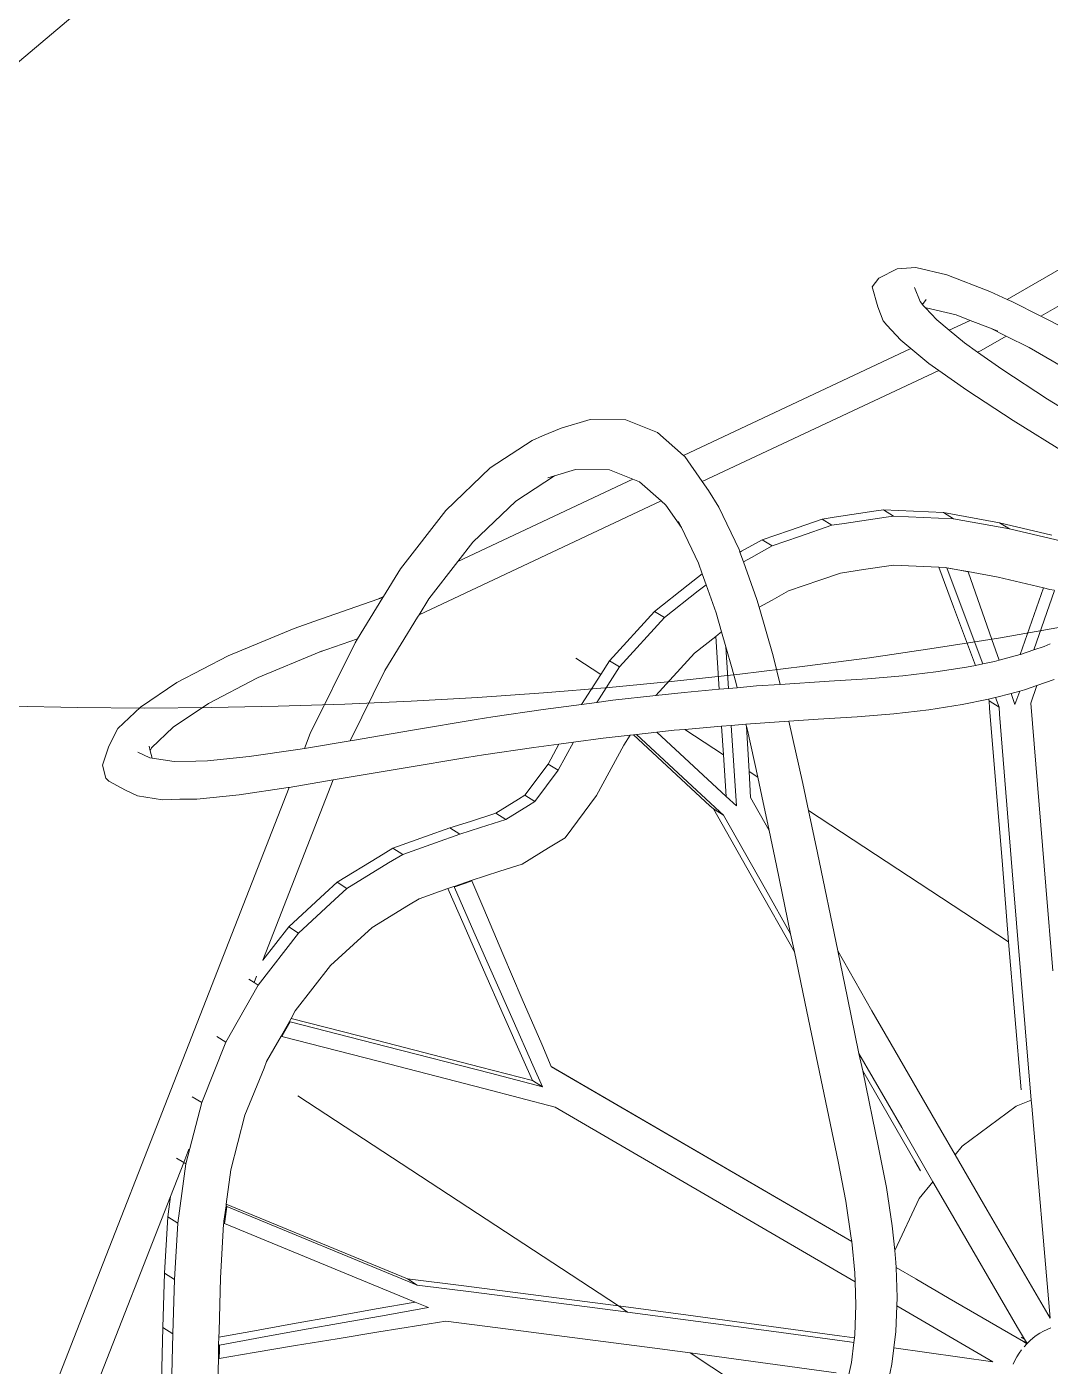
# Model space of a CAD drawing. Header units: millimetres. Extents: x 930469 to 1523124, y -120375 to 411163.
# Drawn here: x 1406631 to 1407026, y 133999 to 134516 of the extents above; entities that cross this region are included whole.
import ezdxf

# ---------------------------------------------------------------- set-up
doc = ezdxf.new("R2010")
doc.units = ezdxf.units.MM
for name, color, linetype, lineweight in [('A-NET THAY', 8, 'Continuous', 0), ('COT VACH', 8, 'Continuous', 0), ('xr', 8, 'Continuous', 0)]:
    doc.layers.add(name, color=color, linetype=linetype, lineweight=lineweight)

# ---------------------------------------------------------------- blocks, each defined once
blk = doc.blocks.new('zzz')
at = {"layer": 'xr', "ltscale": 3}
for p, q in [((1234143.3, 14412.3), (1234328.9, 14568.7)), ((1234925.4, 14345.3), (1234939.5, 14352.6)), ((1234954.1, 14353.5), (1234939.5, 14352.6)), ((1234978, 14348), (1234954.1, 14353.5)), ((1235011.1, 14335.1), (1234978, 14348)), ((1235072.9, 14356.9), (1235024.3, 14329)), ((1234925.4, 14345.3), (1234920.3, 14338.8)), ((1234924.6, 14323.4), (1234920.3, 14338.8)), ((1234952.9, 14338.3), (1234957.2, 14327.5)), ((1234957.2, 14327.5), (1234959, 14325.1)), ((1234962, 14328.9), (1234959, 14325.1)), ((1235011.1, 14335.1), (1235024.3, 14329)), ((1235024.3, 14329), (1235028, 14327.3)), ((1235050.3, 14316.1), (1235028, 14327.3)), ((1235050.3, 14316.1), (1235075.7, 14330.6)), ((1234924.6, 14323.4), (1234928.9, 14312.5)), ((1234959, 14325.1), (1234959.6, 14324.3)), ((1234959.6, 14324.3), (1234961.4, 14322.4)), ((1234961.4, 14322.4), (1234961.9, 14322.4)), ((1234961.4, 14322.4), (1234970.2, 14313.2)), ((1234961.9, 14322.4), (1234985.1, 14317.1)), ((1234985.1, 14317.1), (1234996, 14312.8)), ((1235069.2, 14306.6), (1235050.3, 14316.1)), ((1234928.9, 14312.5), (1234931.5, 14309.1)), ((1234931.5, 14309.1), (1234942.3, 14297.7)), ((1234970.2, 14313.2), (1234979.8, 14305.2)), ((1234996, 14312.8), (1234979.8, 14305.2)), ((1234996, 14312.8), (1235011.6, 14306.7)), ((1235023.6, 14300.7), (1235011.6, 14306.7)), ((1235011.6, 14306.7), (1235017.1, 14304.6)), ((1234942.3, 14297.7), (1234950.1, 14291.2)), ((1234979.8, 14305.2), (1234991.5, 14295.6)), ((1234991.5, 14295.6), (1235001.6, 14288.4)), ((1235004.3, 14289.7), (1235023.6, 14300.7)), ((1235041.4, 14291.8), (1235023.6, 14300.7)), ((1234774.8, 14208.7), (1234950.1, 14291.2)), ((1234950.1, 14291.2), (1234964, 14279.7)), ((1235001.6, 14288.4), (1235004.3, 14289.7)), ((1235001.6, 14288.4), (1235020.2, 14275.2)), ((1235093.3, 14261.6), (1235041.4, 14291.8)), ((1234964, 14279.7), (1234971.6, 14274.3)), ((1235020.2, 14275.2), (1235055.5, 14252.2)), ((1234789.2, 14188.5), (1234971.6, 14274.3)), ((1234971.6, 14274.3), (1234993.3, 14258.9)), ((1234993.3, 14258.9), (1235029.1, 14235.6)), ((1235055.5, 14252.2), (1235096.4, 14226.8)), ((1234702.8, 14236.5), (1234680.3, 14229.8)), ((1234730.3, 14236.2), (1234702.8, 14236.5)), ((1234754.6, 14226.4), (1234730.3, 14236.2)), ((1235029.1, 14235.6), (1235070.4, 14209.9)), ((1234666, 14223.8), (1234658.1, 14220.2)), ((1234680.3, 14229.8), (1234666, 14223.8)), ((1234774.8, 14208.7), (1234754.6, 14226.4)), ((1234658.1, 14220.2), (1234625.6, 14199)), ((1234775.7, 14207.8), (1234774.8, 14208.7)), ((1234789.2, 14188.5), (1234775.7, 14207.8)), ((1234625.6, 14199), (1234591.4, 14166.1)), ((1234645.4, 14173.5), (1234675.3, 14193)), ((1234675.3, 14193), (1234670, 14191.5)), ((1234691.4, 14197.8), (1234675.3, 14193)), ((1234717.6, 14197.6), (1234691.4, 14197.8)), ((1234735.6, 14190.3), (1234717.6, 14197.6)), ((1234600.7, 14126.8), (1234735.6, 14190.3)), ((1234740.8, 14188.2), (1234735.6, 14190.3)), ((1234757.5, 14173.6), (1234740.8, 14188.2)), ((1234794, 14181.6), (1234789.2, 14188.5)), ((1234570.8, 14085.7), (1234757.5, 14173.6)), ((1234612.3, 14141.7), (1234645.4, 14173.5)), ((1234761.1, 14170.4), (1234757.5, 14173.6)), ((1234801.9, 14168.8), (1234794, 14181.6)), ((1234591.4, 14166.1), (1234556.4, 14121.2)), ((1234773.1, 14153.2), (1234761.1, 14170.4)), ((1234817.6, 14136.1), (1234801.9, 14168.8)), ((1234891.1, 14161), (1234881.6, 14159.6)), ((1234923.5, 14165.9), (1234891.1, 14161)), ((1234931.1, 14161.1), (1234898.8, 14156.3)), ((1234929, 14166.7), (1234923.5, 14165.9)), ((1234929, 14166.7), (1234936.7, 14161.9)), ((1234929, 14166.7), (1234975.3, 14164.6)), ((1234936.7, 14161.9), (1234931.1, 14161.1)), ((1234936.7, 14161.9), (1234982.9, 14159.9)), ((1234975.3, 14164.6), (1234982.9, 14159.9)), ((1235018.6, 14156.8), (1234975.3, 14164.6)), ((1234773.1, 14153.2), (1234770.8, 14157.8)), ((1234786.3, 14125.6), (1234773.1, 14153.2)), ((1234856.5, 14150.9), (1234835.5, 14143.6)), ((1234881.6, 14159.6), (1234856.5, 14150.9)), ((1234889.3, 14154.9), (1234864.2, 14146.2)), ((1234881.6, 14159.6), (1234889.3, 14154.9)), ((1234898.8, 14156.3), (1234889.3, 14154.9)), ((1235026.2, 14152), (1234982.9, 14159.9)), ((1235018.6, 14156.8), (1235026.2, 14152)), ((1235058.9, 14147.2), (1235018.6, 14156.8)), ((1235066.6, 14142.5), (1235026.2, 14152)), ((1234600.7, 14126.8), (1234612.3, 14141.7)), ((1234835.5, 14143.6), (1234819.5, 14134.8)), ((1234835.5, 14143.6), (1234843.2, 14138.9)), ((1234864.2, 14146.2), (1234843.2, 14138.9)), ((1234818.3, 14134.2), (1234817.6, 14136.1)), ((1234819.5, 14134.8), (1234818.3, 14134.2)), ((1234821, 14126.7), (1234818.3, 14134.2)), ((1234827.2, 14130.1), (1234821, 14126.7)), ((1234843.2, 14138.9), (1234827.2, 14130.1)), ((1234556.4, 14121.2), (1234543.4, 14099.9)), ((1234578.4, 14098.2), (1234600.7, 14126.8)), ((1234789.2, 14117.5), (1234786.3, 14125.6)), ((1234831.4, 14097.5), (1234821, 14126.7)), ((1234913.7, 14120.6), (1234895.9, 14118)), ((1234936.7, 14124), (1234913.7, 14120.6)), ((1234936.7, 14124), (1234971.8, 14122.4)), ((1234983.1, 14092), (1234971.8, 14122.4)), ((1234977.2, 14122.2), (1234971.8, 14122.4)), ((1234977.5, 14122.1), (1234977.2, 14122.2)), ((1234977.5, 14122.1), (1234977.9, 14121.9)), ((1234987.8, 14120.3), (1234977.5, 14122.1)), ((1234987.9, 14120.1), (1234977.9, 14121.9)), ((1234977.9, 14121.9), (1235005.1, 14049.3)), ((1234987.9, 14120.1), (1234987.8, 14120.3)), ((1234994, 14119.2), (1234987.8, 14120.3)), ((1234994.3, 14118.9), (1234987.9, 14120.1)), ((1234789.2, 14117.5), (1234778.3, 14108.9)), ((1234792.2, 14109), (1234789.2, 14117.5)), ((1234879.9, 14112.5), (1234855.8, 14104.2)), ((1234895.9, 14118), (1234879.9, 14112.5)), ((1234994, 14119.2), (1234994.3, 14118.9)), ((1235017.4, 14114.9), (1234994, 14119.2)), ((1234994.3, 14118.9), (1235012.7, 14066.8)), ((1235017.4, 14114.9), (1235052.4, 14106.6)), ((1234542.9, 14099.2), (1234523.4, 14067.3)), ((1234543.4, 14099.9), (1234538.9, 14097.8)), ((1234542.9, 14099.2), (1234538.9, 14097.8)), ((1234543.4, 14099.9), (1234542.9, 14099.2)), ((1234778.3, 14108.9), (1234752.3, 14088.4)), ((1234786, 14104.2), (1234760, 14083.6)), ((1234792.2, 14109), (1234786, 14104.2)), ((1234800, 14087.4), (1234792.2, 14109)), ((1234855.8, 14104.2), (1234843.1, 14097.2)), ((1235034.5, 14055.1), (1235052.4, 14106.6)), ((1235045.1, 14058.7), (1235061, 14104.5)), ((1235057.3, 14105.4), (1235052.4, 14106.6)), ((1235057.3, 14105.4), (1235060.7, 14104.7)), ((1234538.9, 14097.8), (1234489.7, 14080.7)), ((1234570.8, 14085.7), (1234578.4, 14098.2)), ((1234833.1, 14091.7), (1234831.4, 14097.5)), ((1234843.1, 14097.2), (1234833.1, 14091.7)), ((1234843.9, 14054.1), (1234833.1, 14091.7)), ((1234983.1, 14092), (1235000.1, 14046.8)), ((1234474.4, 14075.3), (1234489.7, 14080.7)), ((1234544.5, 14042.8), (1234569.7, 14084)), ((1234569.7, 14084), (1234570.8, 14085.7)), ((1234717.8, 14050.4), (1234752.3, 14088.4)), ((1234725.4, 14045.7), (1234760, 14083.6)), ((1234752.3, 14088.4), (1234760, 14083.6)), ((1234804.2, 14072.6), (1234800, 14087.4)), ((1234474.4, 14075.3), (1234423.5, 14054.1)), ((1234799.6, 14069), (1234783.2, 14056.1)), ((1234801.5, 14070.5), (1234799.6, 14069)), ((1234802.3, 14028.4), (1234799.6, 14069)), ((1234804.2, 14072.6), (1234801.5, 14070.5)), ((1234807.5, 14061.2), (1234804.2, 14072.6)), ((1234521.5, 14064.2), (1234486.8, 13994.2)), ((1234523.4, 14067.3), (1234493.7, 14057)), ((1234493.7, 14057), (1234496.1, 14058)), ((1234523.4, 14067.3), (1234521.5, 14064.2)), ((1234809.6, 14029), (1234807.5, 14061.2)), ((1234812.4, 14044.2), (1234807.5, 14061.2)), ((1235018.3, 14050.8), (1235012.7, 14066.8)), ((1235034.7, 14055.2), (1235045.1, 14058.7)), ((1235045.1, 14058.7), (1235053, 14061.4)), ((1235053, 14061.4), (1235057.7, 14063.4)), ((1234423.5, 14054.1), (1234384, 14033.6)), ((1234446.7, 14037.4), (1234493.7, 14057)), ((1234691.8, 14052.4), (1234711, 14039.8)), ((1234717.8, 14050.4), (1234711, 14039.8)), ((1234717.8, 14050.4), (1234725.4, 14045.7)), ((1234783.2, 14056.1), (1234753.5, 14023.6)), ((1234846.8, 14042.5), (1234843.9, 14054.1)), ((1235000.1, 14046.8), (1235005.6, 14048)), ((1235005.6, 14048), (1235005.1, 14049.3)), ((1235005.6, 14048), (1235014.7, 14049.8)), ((1235014.7, 14049.8), (1235018.3, 14050.8)), ((1235018.3, 14050.8), (1235034.5, 14055.1)), ((1235034.5, 14055.1), (1235034.7, 14055.2)), ((1234445.6, 14036.8), (1234446.7, 14037.4)), ((1234517.6, 13988.6), (1234544.5, 14042.8)), ((1234711, 14039.8), (1234696.1, 14016.7)), ((1234725.4, 14045.7), (1234707.9, 14018.2)), ((1234815.3, 14032.7), (1234812.4, 14044.2)), ((1234849.3, 14032.1), (1234846.8, 14042.5)), ((1234916.6, 14036.5), (1234943.9, 14038.8)), ((1234943.9, 14038.8), (1234969.4, 14041.7)), ((1234969.4, 14041.7), (1234993, 14045.4)), ((1234993, 14045.4), (1235000.1, 14046.8)), ((1234384, 14033.6), (1234355.8, 14014.6)), ((1234408.4, 14017.5), (1234445.6, 14036.8)), ((1234775.3, 14026), (1234802.3, 14028.4)), ((1234802.3, 14028.4), (1234809.6, 14029)), ((1234809.6, 14029), (1234816.1, 14029.6)), ((1234816.1, 14029.6), (1234815.3, 14032.7)), ((1234816.1, 14029.6), (1234831.1, 14030.9)), ((1234831.1, 14030.9), (1234849.3, 14032.1)), ((1234849.3, 14032.1), (1234887.1, 14034.6)), ((1234887.1, 14034.6), (1234916.6, 14036.5)), ((1235027.4, 14025.2), (1235034.1, 14027)), ((1235030.4, 14016.6), (1235034.1, 14027)), ((1235034.1, 14027), (1235037.9, 14028)), ((1235037.9, 14028), (1235047.2, 14031.2)), ((1235042.8, 14017.7), (1235047.2, 14031.2)), ((1235047.2, 14031.2), (1235060.8, 14035.8)), ((1234381.2, 13999.2), (1234408.4, 14017.5)), ((1234666.6, 14012.8), (1234696.1, 14016.7)), ((1234696.1, 14016.7), (1234707.9, 14018.2)), ((1234707.9, 14018.2), (1234720.3, 14019.9)), ((1234720.3, 14019.9), (1234753.5, 14023.6)), ((1234753.5, 14023.6), (1234775.3, 14026)), ((1234963.9, 14012.6), (1234989.6, 14016.6)), ((1234989.6, 14016.6), (1235009.9, 14020.8)), ((1235009.9, 14020.8), (1235014.2, 14021.7)), ((1235010.5, 14019.4), (1235009.9, 14020.8)), ((1235010.5, 14019.4), (1235018.2, 14014.6)), ((1235010.9, 14013.9), (1235010.5, 14019.4)), ((1235014.2, 14021.7), (1235015.4, 14022)), ((1235015.4, 14022), (1235027.4, 14025.2)), ((1235018.2, 14014.6), (1235015.4, 14022)), ((1235030.4, 14016.6), (1235027.4, 14025.2)), ((1235054.3, 13876.5), (1235042.8, 14017.7)), ((1234355.8, 14014.6), (1234338.5, 13998)), ((1234614.9, 14005), (1234627.6, 14007)), ((1234627.6, 14007), (1234666.6, 14012.8)), ((1234878.7, 14005.3), (1234908.6, 14007.2)), ((1234908.6, 14007.2), (1234936.9, 14009.5)), ((1234936.9, 14009.5), (1234963.9, 14012.6)), ((1235010.9, 14013.9), (1235020.7, 13893)), ((1235018.6, 14009.1), (1235018.2, 14014.6)), ((1235018.6, 14009.1), (1235028.3, 13888.3)), ((1234338.5, 13998), (1234331.5, 13984.4)), ((1234364.4, 13983.1), (1234381.2, 13999.2)), ((1234519.5, 13988.9), (1234565.6, 13996.8)), ((1234565.6, 13996.8), (1234614.9, 14005)), ((1234754.2, 13995.2), (1234767.5, 13996.7)), ((1234767.5, 13996.7), (1234775.7, 13997.4)), ((1234775.7, 13997.4), (1234804.2, 13999.9)), ((1234775.7, 13997.4), (1234805.7, 13977.8)), ((1234804.2, 13999.9), (1234811.5, 14000.5)), ((1234805.7, 13977.8), (1234804.2, 13999.9)), ((1234811.5, 14000.5), (1234822.8, 14001.5)), ((1234811.5, 14000.5), (1234815.7, 13938.4)), ((1234822.8, 14001.5), (1234822.9, 14001.5)), ((1234823.3, 13999.6), (1234822.8, 14001.5)), ((1234822.9, 14001.5), (1234856.1, 14003.8)), ((1234824, 13996.8), (1234823.3, 13999.6)), ((1234823.3, 13999.6), (1234825.3, 13964.9)), ((1234832, 13960.5), (1234824, 13996.8)), ((1234856.1, 14003.8), (1234878.7, 14005.3)), ((1234866.8, 13955.7), (1234856.1, 14003.8)), ((1234486.8, 13994.2), (1234482.3, 13982.7)), ((1234482.3, 13982.7), (1234517.6, 13988.6)), ((1234517.6, 13988.6), (1234519.5, 13988.9)), ((1234659.4, 13983.5), (1234678.7, 13986.1)), ((1234678.7, 13986.1), (1234670.3, 13970.7)), ((1234689.8, 13987.6), (1234678, 13965.9)), ((1234678.7, 13986.1), (1234689.8, 13987.6)), ((1234689.8, 13987.6), (1234712.8, 13990.6)), ((1234712.8, 13990.6), (1234733.7, 13992.9)), ((1234733.7, 13992.9), (1234728.8, 13985.3)), ((1234733.7, 13992.9), (1234736.1, 13993.2)), ((1234736.1, 13993.2), (1234738.4, 13993.4)), ((1234795.2, 13938.6), (1234736.1, 13993.2)), ((1234738.4, 13993.4), (1234754.2, 13995.2)), ((1234802.9, 13933.8), (1234738.4, 13993.4)), ((1234807.8, 13945.7), (1234754.2, 13995.2)), ((1234326.7, 13969.9), (1234331.5, 13984.4)), ((1234353.9, 13979.8), (1234363, 13975.4)), ((1234362.5, 13984.4), (1234363.3, 13981)), ((1234363, 13975.4), (1234364.8, 13975.2)), ((1234363.3, 13981), (1234364.4, 13983.1)), ((1234363.3, 13981), (1234364.8, 13975.2)), ((1234364.8, 13975.2), (1234381.9, 13972.6)), ((1234407.7, 13973.1), (1234439.8, 13976.4)), ((1234439.8, 13976.4), (1234477.3, 13981.9)), ((1234477.3, 13981.9), (1234482.3, 13982.7)), ((1234558.4, 13967.6), (1234607.7, 13975.7)), ((1234607.7, 13975.7), (1234620.4, 13977.7)), ((1234620.4, 13977.7), (1234659.4, 13983.5)), ((1234728.8, 13985.3), (1234707.7, 13946.4)), ((1234807.8, 13945.7), (1234805.7, 13977.8)), ((1234326.7, 13969.9), (1234329.3, 13959.7)), ((1234381.9, 13972.6), (1234398.7, 13972.9)), ((1234398.7, 13972.9), (1234407.7, 13973.1)), ((1234512.2, 13959.7), (1234558.4, 13967.6)), ((1234670.3, 13970.7), (1234652.5, 13946.6)), ((1234678, 13965.9), (1234660.2, 13941.9)), ((1234670.3, 13970.7), (1234678, 13965.9)), ((1234825.3, 13964.9), (1234832, 13960.5)), ((1234826.5, 13944.9), (1234825.3, 13964.9)), ((1234329.3, 13959.7), (1234331.4, 13957.6)), ((1234344.4, 13950.6), (1234331.4, 13957.6)), ((1234452.6, 13825.4), (1234504.6, 13958.4)), ((1234470.6, 13952.7), (1234504.6, 13958.4)), ((1234504.6, 13958.4), (1234512.2, 13959.7)), ((1234835.3, 13946), (1234832, 13960.5)), ((1234871.2, 13934.8), (1234866.8, 13955.7)), ((1234344.4, 13950.6), (1234353.7, 13946.1)), ((1234353.7, 13946.1), (1234373, 13943.2)), ((1234399.3, 13943.7), (1234431.9, 13947)), ((1234406.6, 13789), (1234470.6, 13952.7)), ((1234431.9, 13947), (1234469.8, 13952.6)), ((1234469.8, 13952.6), (1234470.6, 13952.7)), ((1234652.5, 13946.6), (1234647.4, 13943.5)), ((1234652.5, 13946.6), (1234660.2, 13941.9)), ((1234707.7, 13946.4), (1234683.4, 13913.8)), ((1234815.7, 13938.4), (1234807.8, 13945.7)), ((1234826.5, 13944.9), (1234840.8, 13919.5)), ((1234840.8, 13919.5), (1234835.3, 13946)), ((1234373, 13943.2), (1234386.3, 13943.5)), ((1234386.3, 13943.5), (1234399.3, 13943.7)), ((1234647.4, 13943.5), (1234630.1, 13932.7)), ((1234655.1, 13938.7), (1234637.8, 13928)), ((1234660.2, 13941.9), (1234655.1, 13938.7)), ((1234797.8, 13936.2), (1234795.2, 13938.6)), ((1234797.8, 13936.2), (1234805.5, 13931.4)), ((1234797.8, 13936.2), (1234830.2, 13878.9)), ((1234805.5, 13931.4), (1234802.9, 13933.8)), ((1234871.2, 13934.8), (1235025.5, 13833.7)), ((1234878, 13902.3), (1234871.2, 13934.8)), ((1234610.4, 13926.5), (1234594.6, 13921.4)), ((1234630.1, 13932.7), (1234610.4, 13926.5)), ((1234637.8, 13928), (1234618.1, 13921.7)), ((1234630.1, 13932.7), (1234637.8, 13928)), ((1234805.5, 13931.4), (1234837.9, 13874.1)), ((1234575.8, 13914.8), (1234550.5, 13905.8)), ((1234594.6, 13921.4), (1234575.8, 13914.8)), ((1234602.3, 13916.7), (1234583.5, 13910)), ((1234594.6, 13921.4), (1234602.3, 13916.7)), ((1234618.1, 13921.7), (1234602.3, 13916.7)), ((1234683.4, 13913.8), (1234670.7, 13906)), ((1234846.5, 13892.5), (1234840.8, 13919.5)), ((1234550.5, 13905.8), (1234539.7, 13899.2)), ((1234550.5, 13905.8), (1234558.2, 13901)), ((1234583.5, 13910), (1234558.2, 13901)), ((1234670.7, 13906), (1234650.4, 13893.4)), ((1234539.7, 13899.2), (1234507.5, 13879.5)), ((1234547.3, 13894.4), (1234515.2, 13874.8)), ((1234558.2, 13901), (1234547.3, 13894.4)), ((1234650.4, 13893.4), (1234633.2, 13888)), ((1234857.4, 13839.8), (1234846.5, 13892.5)), ((1234878, 13902.3), (1234893.7, 13826.6)), ((1235025.5, 13833.7), (1235020.7, 13893)), ((1234633.2, 13888), (1234611.1, 13880.9)), ((1235028.3, 13888.3), (1235038.3, 13767.3)), ((1234507.5, 13879.5), (1234498.2, 13870.9)), ((1234515.2, 13874.8), (1234505.9, 13866.2)), ((1234507.5, 13879.5), (1234515.2, 13874.8)), ((1234593, 13874.6), (1234570.9, 13866.8)), ((1234597.6, 13876.2), (1234593, 13874.6)), ((1234605.5, 13846.1), (1234593, 13874.6)), ((1234598.6, 13876.6), (1234597.6, 13876.2)), ((1234597.6, 13876.2), (1234598.1, 13875.9)), ((1234598.4, 13876), (1234598.1, 13875.9)), ((1234598.2, 13875.6), (1234598.1, 13875.9)), ((1234613.1, 13841.4), (1234598.2, 13875.6)), ((1234606.7, 13878.9), (1234598.4, 13876)), ((1234606.5, 13879.3), (1234598.6, 13876.6)), ((1234611, 13880.9), (1234606.5, 13879.3)), ((1234606.7, 13878.9), (1234606.5, 13879.3)), ((1234611.6, 13880.6), (1234606.7, 13878.9)), ((1234611.1, 13880.9), (1234611, 13880.9)), ((1234611.1, 13880.9), (1234611.6, 13880.6)), ((1234620.7, 13859), (1234611.6, 13880.6)), ((1234830.2, 13878.9), (1234860.3, 13826)), ((1234837.9, 13874.1), (1234857.4, 13839.8)), ((1235054.3, 13876.5), (1235059.7, 13811.3)), ((1234498.2, 13870.9), (1234470.3, 13845.1)), ((1234505.9, 13866.2), (1234477.9, 13840.4)), ((1234562.7, 13861.8), (1234534.5, 13844.7)), ((1234570.9, 13866.8), (1234562.7, 13861.8)), ((1234635.5, 13824.3), (1234620.7, 13859)), ((1234470.3, 13845.1), (1234450.3, 13819.4)), ((1234470.3, 13845.1), (1234477.9, 13840.4)), ((1234534.5, 13844.7), (1234520.3, 13831.6)), ((1234620.5, 13811.9), (1234605.5, 13846.1)), ((1234628.2, 13807.2), (1234613.1, 13841.4)), ((1234477.9, 13840.4), (1234446.8, 13800.2)), ((1234520.3, 13831.6), (1234502.5, 13815.3)), ((1234860.3, 13826), (1234857.4, 13839.8)), ((1235035.1, 13719.4), (1235025.5, 13833.7)), ((1234450.3, 13819.4), (1234452.6, 13825.4)), ((1234650.4, 13789.5), (1234635.5, 13824.3)), ((1234869.8, 13780), (1234860.3, 13826)), ((1234901.2, 13790.4), (1234893.7, 13826.6)), ((1234893.7, 13826.6), (1234920.1, 13780.5)), ((1234450.3, 13819.3), (1234450.3, 13819.4)), ((1234502.5, 13815.3), (1234475.3, 13780.3)), ((1234635.6, 13777.6), (1234620.5, 13811.9)), ((1234446.8, 13800.2), (1234421.8, 13756.2)), ((1234439.5, 13804.8), (1234443.6, 13802.2)), ((1234443.6, 13802.2), (1234445.5, 13807.2)), ((1234443.6, 13802.2), (1234446.8, 13800.2)), ((1234643.3, 13772.9), (1234628.2, 13807.2)), ((1234665.4, 13754.6), (1234650.4, 13789.5)), ((1234910.1, 13747.6), (1234901.2, 13790.4)), ((1234291.2, 13493.8), (1234406.6, 13789)), ((1234475.3, 13780.3), (1234472.1, 13774.5)), ((1234894.1, 13664.2), (1234869.8, 13780)), ((1234937.7, 13749.8), (1234920.1, 13780.5)), ((1234470.8, 13772.2), (1234465.6, 13763.1)), ((1234471.4, 13771.9), (1234466.3, 13762.9)), ((1234472.1, 13774.5), (1234470.8, 13772.2)), ((1234470.8, 13772.2), (1234471.4, 13771.9)), ((1234545.4, 13753), (1234471.4, 13771.9)), ((1234537.7, 13757.7), (1234472.1, 13774.5)), ((1234650.8, 13743.3), (1234635.6, 13777.6)), ((1234658.5, 13738.6), (1234643.3, 13772.9)), ((1234414.7, 13760.5), (1234421.8, 13756.2)), ((1234464.3, 13760.9), (1234453.2, 13741.3)), ((1234465.6, 13763.1), (1234464.3, 13760.9)), ((1234464.3, 13760.9), (1234464.9, 13760.5)), ((1234466.3, 13762.9), (1234464.9, 13760.5)), ((1234540.3, 13741.3), (1234464.9, 13760.5)), ((1234466.3, 13762.9), (1234465.6, 13763.1)), ((1235043, 13711.5), (1235038.3, 13767.3)), ((1234421.8, 13756.2), (1234403.1, 13709.7)), ((1234618.1, 13737), (1234537.7, 13757.7)), ((1234625.8, 13732.3), (1234545.4, 13753)), ((1234672.8, 13737.5), (1234665.4, 13754.6)), ((1234937.7, 13749.8), (1234973.2, 13688.4)), ((1234453.2, 13741.3), (1234451.2, 13736.3)), ((1234620.7, 13720.5), (1234540.3, 13741.3)), ((1234658.2, 13726.6), (1234650.8, 13743.3)), ((1234665.9, 13721.8), (1234658.5, 13738.6)), ((1234672.9, 13737.2), (1234672.8, 13737.5)), ((1234904.5, 13602.6), (1234672.8, 13737.5)), ((1234913, 13734), (1234910.1, 13747.6)), ((1234910.1, 13747.6), (1234943.1, 13690.4)), ((1234451.2, 13736.3), (1234436.5, 13699.9)), ((1234618.1, 13737), (1234658.2, 13726.6)), ((1234625.8, 13732.3), (1234665.9, 13721.8)), ((1234672.9, 13737.2), (1234904.5, 13602.4)), ((1234925.3, 13675.1), (1234913, 13734)), ((1234953.2, 13664.4), (1234913, 13734)), ((1234675.7, 13706.2), (1234620.7, 13720.5)), ((1234658.2, 13726.6), (1234665.9, 13721.8)), ((1234403.1, 13709.7), (1234390.8, 13662.5)), ((1234395.8, 13714.1), (1234403.1, 13709.7)), ((1234477.3, 13714.8), (1234724.5, 13552.8)), ((1235031.3, 13706.8), (1234989.7, 13676)), ((1235043, 13711.5), (1235031.3, 13706.8)), ((1235043.4, 13706.8), (1235043, 13711.5)), ((1235043.4, 13706.8), (1235057.5, 13543.5)), ((1234436.5, 13699.9), (1234425.6, 13657.8)), ((1234907.2, 13571.5), (1234675.7, 13706.2)), ((1234943.1, 13690.4), (1234967.2, 13648.6)), ((1234984.2, 13669.4), (1234973.2, 13688.4)), ((1234989.7, 13676), (1234984.2, 13669.4)), ((1234383.6, 13666.9), (1234389.3, 13663.4)), ((1234393.3, 13673.7), (1234389.3, 13663.4)), ((1234931.3, 13644.1), (1234925.3, 13675.1)), ((1235008.9, 13626.7), (1234984.2, 13669.4)), ((1234389.3, 13663.4), (1234379.1, 13637.2)), ((1234390.8, 13662.5), (1234384.6, 13616.7)), ((1234389.3, 13663.4), (1234390.8, 13662.5)), ((1234425.6, 13657.8), (1234422.1, 13631.3)), ((1234899.9, 13633.5), (1234894.1, 13664.2)), ((1234957.5, 13656.9), (1234953.2, 13664.4)), ((1234967.2, 13648.6), (1234956.6, 13635.7)), ((1234978.7, 13628.8), (1234967.2, 13648.6)), ((1234320.7, 13488.1), (1234379.1, 13637.2)), ((1234379.1, 13637.2), (1234376.9, 13621.5)), ((1234935.8, 13614.6), (1234931.3, 13644.1)), ((1234956.6, 13635.7), (1234937.7, 13595.5)), ((1234421.9, 13629.9), (1234420.3, 13618.2)), ((1234422.5, 13629.6), (1234421, 13618)), ((1234422.1, 13631.3), (1234421.9, 13629.9)), ((1234421.9, 13629.9), (1234422.5, 13629.6)), ((1234561.8, 13573.7), (1234422.1, 13631.3)), ((1234569.4, 13568.9), (1234422.5, 13629.6)), ((1234904.2, 13605), (1234899.9, 13633.5)), ((1234978.7, 13628.8), (1235032.5, 13536.2)), ((1235008.9, 13626.7), (1235057.5, 13543.5)), ((1234376.9, 13621.5), (1234374.5, 13578)), ((1234376.9, 13621.5), (1234384.6, 13616.7)), ((1234384.6, 13616.7), (1234382.1, 13573.3)), ((1234417.7, 13574.5), (1234420, 13616)), ((1234420.1, 13616.9), (1234420, 13616)), ((1234420.3, 13618.2), (1234420.1, 13616.9)), ((1234420.1, 13616.9), (1234420.8, 13616.5)), ((1234421, 13618), (1234420.3, 13618.2)), ((1234421, 13618), (1234420.8, 13616.5)), ((1234567.7, 13555.8), (1234420.8, 13616.5)), ((1234937.7, 13595.5), (1234935.8, 13614.6)), ((1234904.5, 13602.6), (1234904.2, 13605)), ((1234904.5, 13602.4), (1234904.5, 13602.6)), ((1234906.9, 13578.3), (1234904.5, 13602.4)), ((1234938.6, 13586.3), (1234937.7, 13595.5)), ((1234938.7, 13582.5), (1234938.6, 13586.3)), ((1234374.5, 13578), (1234373.1, 13536.1)), ((1234374.5, 13578), (1234382.1, 13573.3)), ((1234382.1, 13573.3), (1234380.8, 13531.4)), ((1234417.7, 13574.5), (1234416.5, 13533.2)), ((1234561.8, 13573.7), (1234569.4, 13568.9)), ((1234561.8, 13573.7), (1234605.4, 13568.2)), ((1234907.2, 13571.5), (1234906.9, 13578.3)), ((1234938.7, 13582.5), (1234953.9, 13573.7)), ((1234939.6, 13559.3), (1234938.7, 13582.5)), ((1234953.9, 13573.7), (1234954.7, 13573.2)), ((1234954.7, 13573.2), (1234978.3, 13559.4)), ((1234569.4, 13568.9), (1234613.1, 13563.4)), ((1234605.4, 13568.2), (1234662.8, 13560.8)), ((1234613.1, 13563.4), (1234670.5, 13556.1)), ((1234907.8, 13553.5), (1234907.2, 13571.5)), ((1234567.7, 13555.8), (1234537.8, 13550.5)), ((1234578.1, 13551.5), (1234567.7, 13555.8)), ((1234662.8, 13560.8), (1234720.4, 13553.3)), ((1234670.5, 13556.1), (1234728.1, 13548.6)), ((1234724.5, 13552.8), (1234720.4, 13553.3)), ((1234724.5, 13552.8), (1234731.6, 13548.1)), ((1234778.4, 13545.7), (1234724.5, 13552.8)), ((1234907, 13530.5), (1234907.8, 13553.5)), ((1234938.6, 13533.2), (1234939.3, 13552.8)), ((1234939.3, 13552.8), (1234939.6, 13559.3)), ((1235013.3, 13509.7), (1234939.3, 13552.8)), ((1234978.3, 13559.4), (1234979.6, 13558.6)), ((1235036.9, 13525.3), (1234979.6, 13558.6)), ((1234505.4, 13544.8), (1234473.1, 13539)), ((1234537.8, 13550.5), (1234505.4, 13544.8)), ((1234545.4, 13545.8), (1234513.1, 13540.1)), ((1234577.9, 13551.5), (1234545.4, 13545.8)), ((1234578.1, 13551.5), (1234577.9, 13551.5)), ((1234731.6, 13548.1), (1234728.1, 13548.6)), ((1234786.1, 13540.9), (1234731.6, 13548.1)), ((1234778.4, 13545.7), (1234836.7, 13537.8)), ((1234372.1, 13494.5), (1234373.1, 13536.1)), ((1234373.1, 13536.1), (1234380.8, 13531.4)), ((1234379.8, 13489.7), (1234380.8, 13531.4)), ((1234440.9, 13533.2), (1234416.4, 13528.7)), ((1234416.5, 13533.2), (1234416.4, 13528.7)), ((1234473.1, 13539), (1234440.9, 13533.2)), ((1234480.8, 13534.3), (1234448.6, 13528.4)), ((1234513.1, 13540.1), (1234480.8, 13534.3)), ((1234539.8, 13532.8), (1234507.7, 13527.5)), ((1234572.1, 13538), (1234539.8, 13532.8)), ((1234591.4, 13541.1), (1234572.1, 13538)), ((1234591.4, 13541.1), (1234631.5, 13536)), ((1234631.5, 13536), (1234689, 13528.5)), ((1234786.1, 13540.9), (1234844.4, 13533.1)), ((1234836.7, 13537.8), (1234895.2, 13529.8)), ((1234844.4, 13533.1), (1234902.9, 13525.1)), ((1234937, 13520.4), (1234938.6, 13533.2)), ((1235037.8, 13527.3), (1235032.5, 13536.2)), ((1235049.6, 13531.7), (1235046.9, 13530)), ((1235052.4, 13533.3), (1235049.6, 13531.7)), ((1235055.2, 13534.7), (1235052.4, 13533.3)), ((1235058.2, 13536), (1235055.2, 13534.7)), ((1234416.1, 13518.2), (1234416.2, 13523)), ((1234416.4, 13528.7), (1234416.2, 13523)), ((1234416.2, 13523), (1234416.9, 13522.6)), ((1234416.9, 13522.6), (1234416.8, 13518.4)), ((1234448.6, 13528.4), (1234416.9, 13522.6)), ((1234475.6, 13522.2), (1234443.6, 13516.9)), ((1234507.7, 13527.5), (1234475.6, 13522.2)), ((1234689, 13528.5), (1234746.8, 13521)), ((1234746.8, 13521), (1234779.8, 13516.6)), ((1234906.7, 13528.3), (1234895.2, 13529.8)), ((1234906.2, 13524.6), (1234902.9, 13525.1)), ((1234904.3, 13509.2), (1234906.2, 13524.6)), ((1234906.2, 13524.6), (1234906.7, 13528.3)), ((1234906.7, 13528.3), (1234907, 13530.5)), ((1235034.4, 13526.8), (1235036.9, 13525.3)), ((1235035.3, 13528.8), (1235037.8, 13527.3)), ((1235036.9, 13525.3), (1235039.6, 13523.7)), ((1235037, 13525.3), (1235039.6, 13523.7)), ((1235037.2, 13525.5), (1235039.8, 13523.9)), ((1235039.6, 13523.7), (1235037.5, 13521.4)), ((1235037.8, 13527.3), (1235039.8, 13523.9)), ((1235039.8, 13523.9), (1235039.6, 13523.8)), ((1235039.6, 13523.8), (1235039.6, 13523.7)), ((1235042, 13526), (1235039.8, 13523.9)), ((1235044.4, 13528.1), (1235042, 13526)), ((1235046.9, 13530), (1235044.4, 13528.1)), ((1234416, 13512.7), (1234415.5, 13491.9)), ((1234416.1, 13518.2), (1234416, 13512.7)), ((1234416, 13512.7), (1234416.7, 13512.3)), ((1234416.8, 13518.4), (1234416.1, 13518.2)), ((1234416.8, 13518.4), (1234416.7, 13512.3)), ((1234443.6, 13516.9), (1234416.7, 13512.3)), ((1234779.8, 13516.6), (1234883.2, 13448.8)), ((1234834.1, 13509.3), (1234779.8, 13516.6)), ((1234935.5, 13507.9), (1234937, 13520.4)), ((1234937, 13520.4), (1235013.3, 13509.7)), ((1235030.3, 13510.8), (1235029, 13507.8)), ((1235031.9, 13513.6), (1235030.3, 13510.8)), ((1235033.6, 13516.3), (1235031.9, 13513.6)), ((1235035.5, 13518.9), (1235033.6, 13516.3)), ((1234834.1, 13509.3), (1234892.6, 13501.3)), ((1234902.3, 13499.9), (1234904.3, 13509.2)), ((1234932.8, 13495.7), (1234935.5, 13507.9))]:
    blk.add_line(p, q, dxfattribs=at)
blk = doc.blocks.new('frefegthmm')
at = {"layer": 'A-NET THAY', "ltscale": 3}
blk.add_circle((1591960.11, 518898.48), 2000, dxfattribs=at)
at = {"layer": 'A-NET THAY', "xscale": 0.5, "yscale": 0.5, "zscale": 0.5, "rotation": 90}
blk.add_blockref('zzz', (1600967.07, -98280.98), dxfattribs=at)

msp = doc.modelspace()

# ---------------------------------------------------------------- block references
at = {"layer": 'COT VACH', "rotation": 269.9999999999985}
msp.add_blockref('frefegthmm', (887778.35, 1728213.12), dxfattribs=at)

doc.saveas('drawing.dxf')
